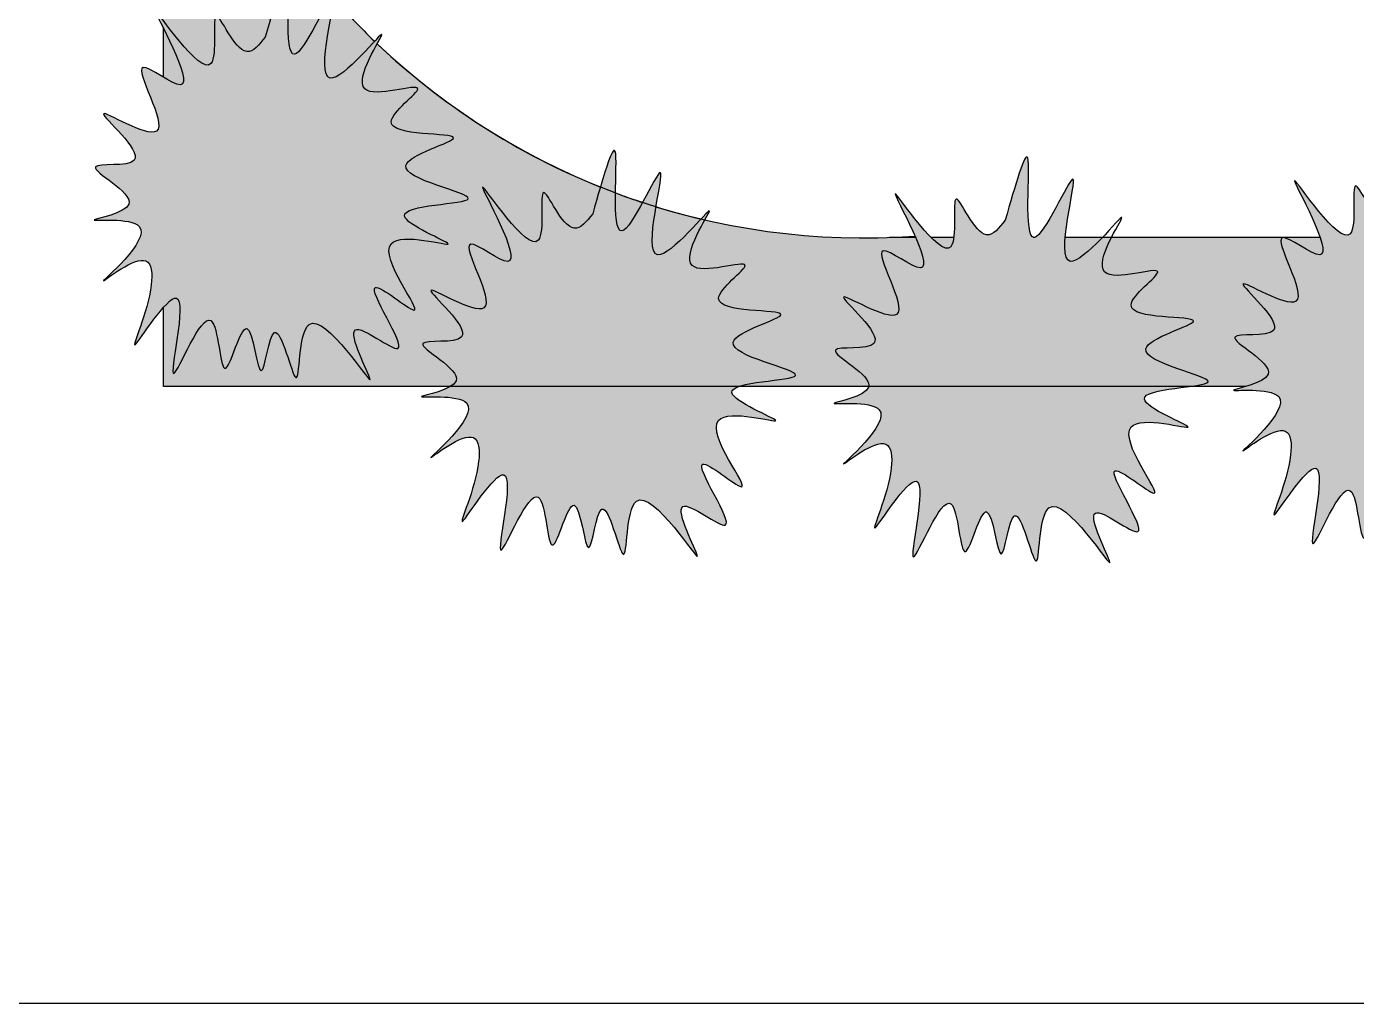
# Model space of a CAD drawing. Header units: metres. Extents: x 1203 to 2640, y 535 to 1122.
# Drawn here: x 1230.33 to 1258.13, y 535.44 to 555.86 of the extents above; entities that cross this region are included whole.
import ezdxf

# ---------------------------------------------------------------- set-up
doc = ezdxf.new("R2010")
doc.units = ezdxf.units.M
doc.layers.add('Layer1', color=105, linetype='Continuous')
doc.layers.add('line work', color=7, linetype='Continuous')
picture_1 = doc.add_image_def('image1.png', size_in_pixel=(941, 730))

msp = doc.modelspace()

# ---------------------------------------------------------------- hatches: boundary and pattern name
at = {"layer": 'line work', "lineweight": -3, "true_color": 0x136734}
h = msp.add_hatch(color=116, dxfattribs=at)
h.dxf.hatch_style = 1
edge = h.paths.add_edge_path()
edge.add_spline(control_points=[(1235.321652485557, 555.6393446272039), (1235.530569786166, 556.3717194592426), (1235.991135876796, 557.9862674755375), (1235.56353302185, 554.0215818541835), (1236.586221167753, 556.3564367066841), (1236.714606379195, 556.4851687725156)], knot_values=[0, 0, 0, 0, 1.384531089470169, 3.052251150930328, 4.422278540688055, 4.422278540688055, 4.422278540688055, 4.422278540688055], degree=3, periodic=0)
edge.add_arc((1247.826940138888, 566.2019385346516), 14.76142188941083, 187.5263970019626, 221.166872993789, ccw=False)
edge.add_line((1233.1926934961, 564.2684439276688), (1233.1926934961, 555.9831676466582))
edge.add_spline(control_points=[(1233.192693496158, 555.983167646581), (1233.4736529175, 555.6101936152783), (1234.470727529507, 554.2847125184724), (1234.090086394508, 556.8554077736244), (1234.812453739327, 554.9981010131182), (1235.194090800858, 555.4787037844663), (1235.321652485557, 555.6393446272039)], knot_values=[50.48478125455625, 50.48478125455625, 50.48478125455625, 50.48478125455625, 51.67796193849407, 52.68127808788633, 53.66404707915862, 54.15745840362375, 54.15745840362375, 54.15745840362375, 54.15745840362375], degree=3, periodic=0)
at = {"layer": 'line work', "lineweight": -3}
h = msp.add_hatch(color=256, dxfattribs=at)
h.dxf.hatch_style = 1
h.set_gradient(color1=(76, 153, 0), color2=(88, 186, 72))
edge = h.paths.add_edge_path()
edge.add_spline(control_points=[(1233.1926934961, 549.9861826163973), (1233.304131062718, 550.1113134851317), (1233.795636476283, 550.5302493821567), (1232.959643423648, 547.2194695319108), (1234.32878737019, 550.7971065040435), (1234.383945466586, 547.8398853746897), (1234.989104668726, 550.3923013852942), (1235.22772234526, 547.8582573049839), (1235.492877473648, 550.3070761155757), (1236.100846421675, 547.5405078033654), (1235.929725160186, 550.9508576020642), (1238.170420052801, 547.3092126478), (1236.660411309974, 550.166484285521), (1238.843670401381, 548.3651770265154), (1236.90299715237, 551.1484060353373), (1239.202597762109, 549.1902184036808), (1236.941033581088, 551.9288516639047), (1240.079585111549, 550.9922441260865), (1237.158287623817, 552.1437041551152), (1240.931524797702, 552.1385618838902), (1237.092012682258, 552.8640601568643), (1240.369395346624, 553.7298799004384), (1237.101431492254, 553.4878886321251), (1239.218746240056, 554.9455642421854), (1236.902716632224, 554.0904215784785), (1237.505163207323, 555.2189061658313), (1237.660562174343, 555.4993998039954)], knot_values=[7.968725630426007, 7.968725630426007, 7.968725630426007, 7.968725630426007, 8.377207902874176, 9.957033683528742, 11.30983136022688, 12.35258307122175, 13.29451979822909, 14.23187844418773, 15.08164192188281, 16.12263176118338, 17.2647512213887, 18.97232100696618, 20.0415921076772, 21.00972500662328, 22.36824339995731, 23.29991231139288, 24.76285298553708, 25.95485978491221, 27.03892884669762, 28.41740289872811, 29.89288626271768, 31.04799532868944, 32.39261736540719, 33.27969741524949, 34.38854011523878, 35.25755363456051, 35.25755363456051, 35.25755363456051, 35.25755363456051], degree=3, periodic=0)
edge.add_spline(control_points=[(1237.660562174343, 555.4993998039954), (1237.718225009128, 555.6034806651858), (1237.812043999306, 555.7673523826575), (1237.700611217469, 555.6520175087367), (1237.606616071957, 555.5509032721014)], knot_values=[7.25879514758743, 7.25879514758743, 7.25879514758743, 7.25879514758743, 7.58125406704495, 7.96872563042601, 7.96872563042601, 7.96872563042601, 7.96872563042601], degree=3, periodic=0)
edge.add_spline(control_points=[(1237.606616071957, 555.5509032721014), (1237.3571696435, 555.2825640397128), (1236.153118320341, 553.943846983145), (1236.744368684138, 556.1605633331538), (1236.750060137442, 556.4447716491903)], knot_values=[4.695970051951034, 4.695970051951034, 4.695970051951034, 4.695970051951034, 5.724250790154451, 7.258795147587431, 7.258795147587431, 7.258795147587431, 7.258795147587431], degree=3, periodic=0)
edge.add_spline(control_points=[(1236.750060137442, 556.4447716491903), (1236.75074145642, 556.4787939821518), (1236.74431946806, 556.5072128726952), (1236.723039575239, 556.4936247522664), (1236.714606379195, 556.4851687725156)], knot_values=[4.422278540688055, 4.422278540688055, 4.422278540688055, 4.422278540688055, 4.605977525295238, 4.695970051951033, 4.695970051951033, 4.695970051951033, 4.695970051951033], degree=3, periodic=0)
edge.add_spline(control_points=[(1236.714606379195, 556.4851687725156), (1236.586221167753, 556.3564367066841), (1235.56353302185, 554.0215818541835), (1235.991135876796, 557.9862674755375), (1235.530569786166, 556.3717194592426), (1235.321652485557, 555.6393446272039)], knot_values=[0, 0, 0, 0, 1.370027389757727, 3.037747451217886, 4.422278540688055, 4.422278540688055, 4.422278540688055, 4.422278540688055], degree=3, periodic=0)
edge.add_spline(control_points=[(1235.321652485557, 555.6393446272039), (1235.194090800858, 555.4787037844663), (1234.812453739327, 554.9981010131182), (1234.090086394508, 556.8554077736244), (1234.470727529507, 554.2847125184724), (1233.4736529175, 555.6101936152783), (1233.192693496158, 555.983167646581)], knot_values=[50.48478125455625, 50.48478125455625, 50.48478125455625, 50.48478125455625, 50.97819257902138, 51.96096157029368, 52.96427771968593, 54.15745840362375, 54.15745840362375, 54.15745840362375, 54.15745840362375], degree=3, periodic=0)
edge.add_spline(control_points=[(1233.192693496158, 555.983167646581), (1233.095199694257, 556.1125908072227), (1232.947021395792, 556.3090245414351), (1233.089332497377, 556.0304945224607), (1233.1926934961, 555.8222840964198)], knot_values=[49.55670655700042, 49.55670655700042, 49.55670655700042, 49.55670655700042, 49.9707440029653, 50.48478125455625, 50.48478125455625, 50.48478125455625, 50.48478125455625], degree=3, periodic=0)
edge.add_spline(control_points=[(1233.1926934961, 555.8222840964198), (1233.418723810787, 555.3669685644479), (1233.879771448786, 554.4092798252099), (1233.334896228668, 554.71667827817), (1233.192693496099, 554.8015020631458)], knot_values=[48.04738971454576, 48.04738971454576, 48.04738971454576, 48.04738971454576, 49.17148877678756, 49.55670655700043, 49.55670655700043, 49.55670655700043, 49.55670655700043], degree=3, periodic=0)
edge.add_spline(control_points=[(1233.192693496099, 554.8015020631458), (1233.019034412027, 554.9050895297171), (1232.325835473758, 555.3446499121599), (1233.886356546509, 552.8728953666763), (1231.077319249824, 554.6640817592237), (1233.341522504028, 552.7825842300884), (1231.032558381768, 553.132656119428), (1233.209128824074, 552.0968777350068), (1231.033807444917, 551.7099281159873), (1233.67005708281, 552.0093086089172), (1231.126966720767, 549.8793642713268), (1232.914824621692, 551.3142272608633), (1233.008647533176, 550.157199237019), (1232.333862353779, 548.7645392523126), (1232.870869155129, 549.5899810482802), (1233.127646863791, 549.9131431391713), (1233.1926934961, 549.9861826163973)], knot_values=[35.2575536345605, 35.2575536345605, 35.2575536345605, 35.2575536345605, 35.72798458670288, 37.08613603993264, 38.25198239101399, 39.41232232003993, 40.22807619998835, 41.26817523428517, 42.0618757944943, 43.01451342813704, 44.37463978981016, 45.3541964445147, 45.86496285508437, 47.15505088869153, 47.80895668888652, 48.04738971454574, 48.04738971454574, 48.04738971454574, 48.04738971454574], degree=3, periodic=0)
at = {"layer": 'line work', "lineweight": -3, "true_color": 0x136734}
h = msp.add_hatch(color=116, dxfattribs=at)
h.dxf.hatch_style = 1
edge = h.paths.add_edge_path()
edge.add_spline(control_points=[(1236.750060137442, 556.4447716491903), (1236.744368684138, 556.1605633331538), (1236.153118320341, 553.943846983145), (1237.3571696435, 555.2825640397128), (1237.606616071957, 555.5509032721014)], knot_values=[4.695970051951033, 4.695970051951033, 4.695970051951033, 4.695970051951033, 6.230514409384013, 7.25879514758743, 7.25879514758743, 7.25879514758743, 7.25879514758743], degree=3, periodic=0)
edge.add_arc((1247.826940138888, 566.201938534652), 14.76142188941122, 221.3754952675403, 226.1822148742733, ccw=False)
h = msp.add_hatch(color=116, dxfattribs=at)
h.dxf.hatch_style = 1
edge = h.paths.add_edge_path()
edge.add_spline(control_points=[(1233.192693496099, 554.8015020631458), (1233.334896228668, 554.71667827817), (1233.879771448786, 554.4092798252099), (1233.418723810787, 555.3669685644479), (1233.1926934961, 555.8222840964198)], knot_values=[48.04738971454575, 48.04738971454575, 48.04738971454575, 48.04738971454575, 48.43260749475863, 49.55670655700042, 49.55670655700042, 49.55670655700042, 49.55670655700042], degree=3, periodic=0)
edge.add_line((1233.1926934961, 555.8222840964204), (1233.1926934961, 554.8015020631449))
h = msp.add_hatch(color=116, dxfattribs=at)
h.dxf.hatch_style = 1
edge = h.paths.add_edge_path()
edge.add_spline(control_points=[(1237.660562174343, 555.4993998039954), (1237.505163207323, 555.2189061658313), (1236.902716632224, 554.0904215784785), (1239.218746240056, 554.9455642421854), (1237.101431492254, 553.4878886321251), (1240.369395346624, 553.7298799004384), (1237.092012682258, 552.8640601568643), (1240.931524797702, 552.1385618838902), (1237.158287623817, 552.1437041551152), (1240.079585111549, 550.9922441260865), (1236.941033581088, 551.9288516639047), (1239.202597762109, 549.1902184036808), (1236.90299715237, 551.1484060353373), (1238.843670401381, 548.3651770265154), (1236.660411309974, 550.166484285521), (1238.170420052801, 547.3092126478), (1235.929725160186, 550.9508576020642), (1236.100846421675, 547.5405078033654), (1235.492877473648, 550.3070761155757), (1235.22772234526, 547.8582573049839), (1234.989104668726, 550.3923013852942), (1234.383945466586, 547.8398853746897), (1234.32878737019, 550.7971065040435), (1232.959643423648, 547.2194695319108), (1233.795636476283, 550.5302493821567), (1233.304131062718, 550.1113134851317), (1233.1926934961, 549.9861826163973)], knot_values=[7.96872563042601, 7.96872563042601, 7.96872563042601, 7.96872563042601, 8.837739149747739, 9.94658184973702, 10.83366189957932, 12.17828393629707, 13.33339300226884, 14.80887636625841, 16.1873504182889, 17.27141948007431, 18.46342627944943, 19.92636695359363, 20.8580358650292, 22.21655425836323, 23.18468715730932, 24.25395825802033, 25.96152804359782, 27.10364750380314, 28.1446373431037, 28.99440082079879, 29.93175946675743, 30.87369619376476, 31.91644790475964, 33.26924558145777, 34.84907136211234, 35.25755363456051, 35.25755363456051, 35.25755363456051, 35.25755363456051], degree=3, periodic=0)
edge.add_line((1233.1926934961, 549.9861826163974), (1233.1926934961, 548.3322052348371))
edge.add_line((1233.1926934961, 548.3322052348371), (1239.186738711373, 548.3322052348371))
edge.add_spline(control_points=[(1239.186738711373, 548.3322052348373), (1239.248552672862, 548.3687749977144), (1239.554189472338, 548.6414332822957), (1237.877191682451, 549.439476859349), (1240.186155804711, 549.0894049700096), (1237.921952550507, 550.9709024991446), (1240.730989847191, 549.1797161065975), (1238.969715805339, 551.9694490969479), (1241.160458802929, 550.1786190913012), (1238.976865602599, 553.9514760217521), (1241.364931923662, 550.2567502749885), (1240.934719695191, 553.1622285135455), (1241.657087040011, 551.3049217530391), (1242.038724101542, 551.7855245243875), (1242.166285786241, 551.9461653671249)], knot_values=[41.85120062084886, 41.85120062084886, 41.85120062084886, 41.85120062084886, 42.03676811482109, 43.0768671491179, 43.89262102906633, 45.05296095809226, 46.21880730917361, 47.57695876240337, 48.43260749475863, 50.07074380859137, 51.67796193849407, 52.68127808788633, 53.66404707915862, 54.15745840362375, 54.15745840362375, 54.15745840362375, 54.15745840362375], degree=3, periodic=0)
edge.add_spline(control_points=[(1242.166285786241, 551.9461653671249), (1242.220780835081, 552.1372017347446), (1242.275275883921, 552.3282381023644), (1242.327011241236, 552.503385387754)], knot_values=[0, 0, 0, 0, 0.3611481151702735, 0.3611481151702735, 0.3611481151702735, 0.3611481151702735], degree=3, periodic=0)
edge.add_arc((1247.826940138888, 566.2019385346514), 14.76142188941057, 226.4717099644335, 248.1246842533829, ccw=False)
at = {"layer": 'line work', "lineweight": -3}
h = msp.add_hatch(color=256, dxfattribs=at)
h.dxf.hatch_style = 1
h.set_gradient(color1=(76, 153, 0), color2=(88, 186, 72))
edge = h.paths.add_edge_path()
edge.add_spline(control_points=[(1255.81408631572, 548.3322052348371), (1255.685388692764, 548.2945257317878), (1255.256147796505, 548.1992992972409), (1257.489379596917, 548.452911863981), (1254.946289234873, 546.3229675263907), (1256.734147135799, 547.757830515927), (1256.827970047283, 546.6008024920828), (1256.153184867886, 545.2081425073766), (1256.790702601633, 546.1880812749739), (1257.674618387335, 547.2101215017299), (1256.778965937754, 543.6630727869746), (1258.148109884297, 547.2407097591074), (1258.203267980693, 544.2834886297535), (1258.808427182832, 546.8359046403582), (1259.047044859366, 544.3018605600478), (1259.312199987755, 546.7506793706395), (1259.920168935782, 543.9841110584292), (1259.749047674292, 547.3944608571279), (1261.989742566908, 543.7528159028636), (1260.479733824081, 546.610087540585), (1262.662992915488, 544.8087802815792), (1260.722319666477, 547.5920092904012), (1263.021920276215, 545.6338216587445), (1260.760356095195, 548.3724549189686), (1263.881105864826, 547.4411597882327), (1262.11308693709, 548.1397314460744), (1262.054270979676, 548.3322052348371)], knot_values=[16.2085579968339, 16.2085579968339, 16.2085579968339, 16.2085579968339, 16.5273564046125, 17.47999403825524, 18.84012039992836, 19.8196770546329, 20.33044346520257, 21.62053149880973, 22.27443729900472, 22.92135259711211, 24.50117837776668, 25.85397605446482, 26.89672776545969, 27.83866449246703, 28.77602313842566, 29.62578661612075, 30.66677645542131, 31.80889591562664, 33.51646570120412, 34.58573680191513, 35.55386970086122, 36.91238809419525, 37.84405700563082, 39.30699767977502, 40.49900447915014, 41.56186596239055, 41.56186596239055, 41.56186596239055, 41.56186596239055], degree=3, periodic=0)
edge.add_spline(control_points=[(1262.054270979676, 548.3322052348371), (1262.05309740809, 548.3360457192816), (1261.995995484456, 548.5859195266662), (1264.750847311809, 548.5821651389541), (1260.911335196364, 549.3076634119279), (1264.188717860731, 550.1734831555025), (1260.920754006361, 549.9314918871887), (1263.038068754163, 551.3891674972493), (1261.057460370687, 550.6578716955555), (1261.168599383378, 551.2646828907751), (1261.240697711184, 551.4535216239524)], knot_values=[8.383642792042103, 8.383642792042103, 8.383642792042103, 8.383642792042103, 8.404850370587106, 9.7833244226176, 11.25880778660717, 12.41391685257893, 13.75853888929668, 14.64561893913899, 15.75446163912827, 16.2085579968339, 16.2085579968339, 16.2085579968339, 16.2085579968339], degree=3, periodic=0)
edge.add_line((1261.240697711184, 551.4535216239524), (1260.895728809205, 551.4535216239524))
edge.add_spline(control_points=[(1260.895728809205, 551.4535216239524), (1260.73652264041, 551.311231109418), (1260.470148462667, 551.1266374385059), (1260.396823858051, 551.3243610719273), (1260.38805910114, 551.4535216239541)], knot_values=[5.859192428846015, 5.859192428846015, 5.859192428846015, 5.859192428846015, 6.328267792654658, 6.699589773192657, 6.699589773192657, 6.699589773192657, 6.699589773192657], degree=3, periodic=0)
edge.add_spline(control_points=[(1260.38805910114, 551.4535216239541), (1260.356266104949, 551.9220344395329), (1260.938039103605, 554.0445234504432), (1259.374153899239, 550.3845045114108), (1259.810458390903, 554.4298707306014), (1259.349892300273, 552.8153227143065), (1259.140974999664, 552.0829478822677)], knot_values=[0, 0, 0, 0, 1.346921361502164, 2.806941277915686, 4.474661339375845, 5.859192428846014, 5.859192428846014, 5.859192428846014, 5.859192428846014], degree=3, periodic=0)
edge.add_spline(control_points=[(1259.140974999664, 552.0829478822677), (1259.013413314965, 551.9223070395303), (1258.631776253434, 551.441704268182), (1257.909408908615, 553.2990110286885), (1258.339621137086, 550.3935327901313), (1256.242094016891, 553.6387472915726), (1257.21921133262, 551.9063358254343), (1257.374575540498, 551.4535216240076)], knot_values=[48.94951330595559, 48.94951330595559, 48.94951330595559, 48.94951330595559, 49.44292463042072, 50.42569362169301, 51.42900977108527, 53.03622790098797, 54.15745840362374, 54.15745840362374, 54.15745840362374, 54.15745840362374], degree=3, periodic=0)
edge.add_spline(control_points=[(1257.374575540498, 551.4535216240076), (1257.446201010654, 551.2447667858545), (1257.497461524713, 550.8366805080225), (1255.944405018763, 552.1062316120906), (1257.705679060615, 549.3164986217403), (1254.896641763931, 551.1076850142874), (1257.160845018134, 549.2261874851522), (1254.851880895875, 549.5762593744921), (1256.766562986761, 548.6651074612661), (1256.005802386639, 548.3883349916493), (1255.81408631572, 548.3322052348371)], knot_values=[41.56186596239055, 41.56186596239055, 41.56186596239055, 41.56186596239055, 42.07877177358752, 42.93442050594278, 44.29257195917253, 45.45841831025388, 46.61875823927982, 47.43451211922824, 48.47461115352506, 48.9495133059556, 48.9495133059556, 48.9495133059556, 48.9495133059556], degree=3, periodic=0)
h = msp.add_hatch(color=256, dxfattribs=at)
h.dxf.hatch_style = 1
h.set_gradient(color1=(76, 153, 0), color2=(88, 186, 72))
edge = h.paths.add_edge_path()
edge.add_spline(control_points=[(1239.186738711373, 548.3322052348373), (1238.984164903149, 548.2123605273727), (1238.035919522533, 548.0346326227514), (1240.514690383493, 548.3161293488382), (1237.97160002145, 546.1861850112477), (1239.759457922375, 547.6210480007843), (1239.85328083386, 546.46401997694), (1239.178495654462, 545.0713599922336), (1239.81601338821, 546.0512987598311), (1240.699929173911, 547.073338986587), (1239.804276724331, 543.5262902718318), (1241.173420670873, 547.1039272439643), (1241.228578767269, 544.1467061146109), (1241.833737969409, 546.6991221252152), (1242.072355645943, 544.165078044905), (1242.337510774331, 546.6138968554966), (1242.945479722359, 543.8473285432864), (1242.774358460869, 547.2576783419852), (1245.015053353484, 543.6160333877209), (1243.505044610657, 546.4733050254422), (1245.688303702065, 544.6719977664363), (1243.747630453053, 547.4552267752583), (1246.047231062792, 545.4970391436018), (1243.785666881771, 548.2356724038258), (1246.924218412233, 547.2990648660074), (1244.0029209245, 548.4505248950361), (1247.776158098385, 548.4453826238114), (1243.93664598294, 549.1708808967851), (1247.214028647307, 550.0367006403595), (1243.946064792937, 549.794709372046), (1246.063379540739, 551.2523849821064), (1243.486672439724, 550.300992924551), (1245.29287954246, 552.9477391831907), (1242.802600895652, 549.7810368982343), (1244.093126181028, 554.2114612345973), (1242.399464685816, 550.2477219962681), (1242.800848725571, 553.9693097093738), (1242.473613373772, 552.9996990671928), (1242.327011241236, 552.503385387754)], knot_values=[0.3611481151702733, 0.3611481151702733, 0.3611481151702733, 0.3611481151702733, 0.9692811814071831, 1.921918815049928, 3.282045176723045, 4.261601831427583, 4.772368241997256, 6.062456275604411, 6.716362075799402, 7.363277373906797, 8.943103154561364, 10.2959008312595, 11.33865254225438, 12.28058926926171, 13.21794791522035, 14.06771139291543, 15.108701232216, 16.25082069242132, 17.9583904779988, 19.02766157870982, 19.99579447765591, 21.35431287098994, 22.28598178242551, 23.74892245656971, 24.94092925594483, 26.02499831773024, 27.40347236976073, 28.8789557337503, 30.03406479972206, 31.37868683643981, 32.26576688628212, 33.3746095862714, 34.56608202505065, 35.98183432663512, 37.70007766867529, 39.16009758508881, 40.82781764654897, 41.85120062084886, 41.85120062084886, 41.85120062084886, 41.85120062084886], degree=3, periodic=0)
edge.add_spline(control_points=[(1242.327011241236, 552.503385387754), (1242.275275883921, 552.3282381023644), (1242.220780835081, 552.1372017347446), (1242.166285786241, 551.9461653671249)], knot_values=[0, 0, 0, 0, 0.3611481151702735, 0.3611481151702735, 0.3611481151702735, 0.3611481151702735], degree=3, periodic=0)
edge.add_spline(control_points=[(1242.166285786241, 551.9461653671249), (1242.038724101542, 551.7855245243875), (1241.657087040011, 551.3049217530391), (1240.934719695191, 553.1622285135455), (1241.364931923662, 550.2567502749885), (1238.976865602599, 553.9514760217521), (1241.160458802929, 550.1786190913012), (1238.969715805339, 551.9694490969479), (1240.730989847191, 549.1797161065975), (1237.921952550507, 550.9709024991446), (1240.186155804711, 549.0894049700096), (1237.877191682451, 549.439476859349), (1239.554189472338, 548.6414332822957), (1239.248552672862, 548.3687749977144), (1239.186738711373, 548.3322052348373)], knot_values=[41.85120062084887, 41.85120062084887, 41.85120062084887, 41.85120062084887, 42.344611945314, 43.32738093658629, 44.33069708597855, 45.93791521588125, 47.57605152971399, 48.43170026206925, 49.78985171529901, 50.95569806638036, 52.11603799540629, 52.93179187535472, 53.97189090965153, 54.15745840362376, 54.15745840362376, 54.15745840362376, 54.15745840362376], degree=3, periodic=0)
h = msp.add_hatch(color=256, dxfattribs=at)
h.dxf.hatch_style = 1
h.set_gradient(color1=(76, 153, 0), color2=(88, 186, 72))
edge = h.paths.add_edge_path()
edge.add_spline(control_points=[(1247.938986460515, 548.3322052348371), (1247.937994282895, 548.327859072512), (1247.879445144778, 548.1248656085575), (1246.502676940112, 547.8799638954688), (1249.138926578005, 548.1793443883988), (1246.595836215961, 546.0494000508085), (1248.383694116887, 547.4842630403448), (1248.477517028371, 546.3272350165005), (1247.802731848974, 544.9345750317943), (1248.440249582721, 545.9145137993916), (1249.324165368423, 546.9365540261477), (1248.428512918843, 543.3895053113924), (1249.797656865385, 546.967142283525), (1249.852814961781, 544.0099211541714), (1250.45797416392, 546.562337164776), (1250.696591840454, 544.0282930844655), (1250.961746968843, 546.4771118950573), (1251.56971591687, 543.710543582847), (1251.39859465538, 547.1208933815458), (1253.639289547996, 543.4792484272814), (1252.129280805169, 546.3365200650028), (1254.312539896576, 544.5352128059969), (1252.371866647565, 547.318441814819), (1254.671467257303, 545.3602541831623), (1252.409903076283, 548.0988874433864), (1255.548454606744, 547.162279905568), (1253.018692658434, 548.1594120972292), (1254.219250220862, 548.280979759734), (1254.618574939668, 548.332205234837)], knot_values=[15.29868823157382, 15.29868823157382, 15.29868823157382, 15.29868823157382, 15.31589551508031, 16.10959607528945, 17.06223370893219, 18.42236007060531, 19.40191672530985, 19.91268313587952, 21.20277116948667, 21.85667696968166, 22.50359226778906, 24.08341804844363, 25.43621572514176, 26.47896743613664, 27.42090416314397, 28.35826280910261, 29.2080262867977, 30.24901612609826, 31.39113558630358, 33.09870537188107, 34.16797647259208, 35.13610937153817, 36.4946277648722, 37.42629667630777, 38.88923735045196, 40.08124414982709, 41.1653132116125, 42.05397539832758, 42.05397539832758, 42.05397539832758, 42.05397539832758], degree=3, periodic=0)
edge.add_spline(control_points=[(1254.618574939668, 548.332205234837), (1254.838674307356, 548.3604396369383), (1255.549316056166, 548.4694138744812), (1252.560882177452, 549.0340959363457), (1255.838264841818, 549.8999156799201), (1252.570300987449, 549.6579244116066), (1254.687615735251, 551.115600021667), (1252.529725580698, 550.318846850416), (1252.876397176111, 551.1825313253144), (1253.01396744919, 551.4535216239522)], knot_values=[8.164344656085559, 8.164344656085559, 8.164344656085559, 8.164344656085559, 8.654156521400974, 10.12963988539054, 11.28474895136231, 12.62937098808006, 13.51645103792236, 14.62529373791164, 15.29868823157382, 15.29868823157382, 15.29868823157382, 15.29868823157382], degree=3, periodic=0)
edge.add_line((1253.013967449191, 551.4535216239524), (1252.825104421197, 551.4535216239524))
edge.add_spline(control_points=[(1252.825104421193, 551.4535216239481), (1252.580247590656, 551.1986362160621), (1252.055421033541, 550.7058174704581), (1252.020944533729, 551.1840928798467), (1252.044581759608, 551.4535216239639)], knot_values=[5.634162140690941, 5.634162140690941, 5.634162140690941, 5.634162140690941, 6.377188496817252, 6.973540765510323, 6.973540765510323, 6.973540765510323, 6.973540765510323], degree=3, periodic=0)
edge.add_spline(control_points=[(1252.044581759608, 551.4535216239639), (1252.089049424283, 551.960385970419), (1252.502864166544, 553.5633642625685), (1251.632397159833, 551.5353569296198), (1251.416794197103, 551.4535216239528)], knot_values=[3.089602102777757, 3.089602102777757, 3.089602102777757, 3.089602102777757, 4.211493176124849, 5.634162140690941, 5.634162140690941, 5.634162140690941, 5.634162140690941], degree=3, periodic=0)
edge.add_spline(control_points=[(1251.416794197103, 551.4535216239528), (1251.411133726481, 551.4513731082844), (1251.395328493865, 551.4472630778123), (1251.381182639797, 551.4495291360859), (1251.372597773485, 551.4535216239561)], knot_values=[2.981750225426913, 2.981750225426913, 2.981750225426913, 2.981750225426913, 3.019101177274342, 3.089602102777758, 3.089602102777758, 3.089602102777758, 3.089602102777758], degree=3, periodic=0)
edge.add_spline(control_points=[(1251.372597773485, 551.4535216239561), (1251.178105110378, 551.5439726071305), (1251.449367212141, 554.119010409906), (1250.999439281361, 552.5417552387242), (1250.790521980752, 551.8093804066855)], knot_values=[0, 0, 0, 0, 1.597219135956743, 2.981750225426912, 2.981750225426912, 2.981750225426912, 2.981750225426912], degree=3, periodic=0)
edge.add_spline(control_points=[(1250.790521980752, 551.8093804066855), (1250.662960296053, 551.648739563948), (1250.281323234522, 551.1681367925999), (1249.626097434306, 552.852813317814), (1249.752550508222, 551.7505695902535), (1249.716446974974, 551.4535216239523)], knot_values=[51.90842255344631, 51.90842255344631, 51.90842255344631, 51.90842255344631, 52.40183387791144, 53.38460286918374, 54.15745840362375, 54.15745840362375, 54.15745840362375, 54.15745840362375], degree=3, periodic=0)
edge.add_spline(control_points=[(1249.716446974974, 551.4535216239523), (1249.705681130513, 551.3649438058046), (1249.640880326541, 551.1189532106835), (1249.413463400863, 551.2732303319478), (1249.235872696967, 551.4535216239524)], knot_values=[51.11934800168459, 51.11934800168459, 51.11934800168459, 51.11934800168459, 51.34980861663683, 51.90842255344632, 51.90842255344632, 51.90842255344632, 51.90842255344632], degree=3, periodic=0)
edge.add_spline(control_points=[(1249.235872696967, 551.4535216239524), (1248.902507658092, 551.7919560816636), (1248.169658678215, 552.8933202875542), (1248.733999164605, 551.8737190558463), (1248.916134035163, 551.4535216239525)], knot_values=[49.15815879540595, 49.15815879540595, 49.15815879540595, 49.15815879540595, 50.20676298849915, 51.11934800168459, 51.11934800168459, 51.11934800168459, 51.11934800168459], degree=3, periodic=0)
edge.add_spline(control_points=[(1248.916134035163, 551.4535216239525), (1249.060940480938, 551.1194433859425), (1249.265673142422, 550.4661102383634), (1247.593951999851, 551.8326641365085), (1249.355226041703, 549.042931146158), (1246.546188745019, 550.8341175387052), (1248.810391999222, 548.9526200095701), (1246.514600443282, 549.3006947500002), (1247.997966734931, 548.5905640622698), (1247.938986460515, 548.3322052348371)], knot_values=[42.05397539832758, 42.05397539832758, 42.05397539832758, 42.05397539832758, 42.77952669897489, 43.63517543133015, 44.99332688455991, 46.15917323564125, 47.31951316466719, 48.13526704461562, 49.15815879540594, 49.15815879540594, 49.15815879540594, 49.15815879540594], degree=3, periodic=0)
at = {"layer": 'line work', "lineweight": -3, "true_color": 0x136734}
h = msp.add_hatch(color=116, dxfattribs=at)
h.dxf.hatch_style = 1
edge = h.paths.add_edge_path()
edge.add_spline(control_points=[(1242.643107510296, 552.380670305002), (1242.638485271804, 551.9682174922925), (1242.665990854551, 551.2453734788107), (1243.048810095217, 551.8878064956465), (1243.209392548867, 552.1813169203626)], knot_values=[2.184507083313929, 2.184507083313929, 2.184507083313929, 2.184507083313929, 3.052251150930328, 3.762703032743815, 3.762703032743815, 3.762703032743815, 3.762703032743815], degree=3, periodic=0)
edge.add_arc((1247.826940138889, 566.2019385346532), 14.7614218894125, 249.440840015015, 251.7712328056732, ccw=False)
h = msp.add_hatch(color=116, dxfattribs=at)
h.dxf.hatch_style = 1
edge = h.paths.add_edge_path()
edge.add_spline(control_points=[(1243.489880867328, 552.0920309136873), (1243.411836470299, 551.6345054672578), (1243.277074965949, 550.573697240953), (1244.176980973637, 551.5619548979631), (1244.431413480872, 551.8363555352776)], knot_values=[5.286585165120301, 5.286585165120301, 5.286585165120301, 5.286585165120301, 6.230514409384013, 7.232172161346746, 7.232172161346746, 7.232172161346746, 7.232172161346746], degree=3, periodic=0)
edge.add_arc((1247.826940138888, 566.2019385346517), 14.76142188941075, 252.9137825360202, 256.7013343974035, ccw=False)
h = msp.add_hatch(color=116, dxfattribs=at)
h.dxf.hatch_style = 1
edge = h.paths.add_edge_path()
edge.add_spline(control_points=[(1255.81408631572, 548.3322052348371), (1256.005802386639, 548.3883349916493), (1256.766562986761, 548.6651074612661), (1254.851880895875, 549.5762593744921), (1257.160845018134, 549.2261874851522), (1254.896641763931, 551.1076850142874), (1257.705679060615, 549.3164986217403), (1255.944405018763, 552.1062316120906), (1257.497461524713, 550.8366805080225), (1257.446201010654, 551.2447667858545), (1257.374575540498, 551.4535216240076)], knot_values=[41.56186596239055, 41.56186596239055, 41.56186596239055, 41.56186596239055, 42.03676811482109, 43.0768671491179, 43.89262102906633, 45.05296095809226, 46.21880730917361, 47.57695876240337, 48.43260749475863, 48.9495133059556, 48.9495133059556, 48.9495133059556, 48.9495133059556], degree=3, periodic=0)
edge.add_line((1257.374575540516, 551.4535216239524), (1253.013967449191, 551.4535216239524))
edge.add_spline(control_points=[(1253.01396744919, 551.4535216239522), (1252.876397176111, 551.1825313253144), (1252.529725580698, 550.318846850416), (1254.687615735251, 551.115600021667), (1252.570300987449, 549.6579244116066), (1255.838264841818, 549.8999156799201), (1252.560882177452, 549.0340959363457), (1255.549316056166, 548.4694138744812), (1254.838674307356, 548.3604396369383), (1254.618574939668, 548.332205234837)], knot_values=[8.164344656085559, 8.164344656085559, 8.164344656085559, 8.164344656085559, 8.837739149747739, 9.94658184973702, 10.83366189957932, 12.17828393629707, 13.33339300226884, 14.80887636625841, 15.29868823157382, 15.29868823157382, 15.29868823157382, 15.29868823157382], degree=3, periodic=0)
edge.add_line((1254.618574939669, 548.3322052348371), (1255.81408631572, 548.3322052348371))
h = msp.add_hatch(color=116, dxfattribs=at)
h.dxf.hatch_style = 1
edge = h.paths.add_edge_path()
edge.add_spline(control_points=[(1247.938986460515, 548.3322052348371), (1247.997966734931, 548.5905640622698), (1246.514600443282, 549.3006947500002), (1248.810391999222, 548.9526200095701), (1246.546188745019, 550.8341175387052), (1249.355226041703, 549.042931146158), (1247.593951999851, 551.8326641365085), (1249.265673142422, 550.4661102383634), (1249.060940480938, 551.1194433859425), (1248.916134035163, 551.4535216239525)], knot_values=[42.05397539832758, 42.05397539832758, 42.05397539832758, 42.05397539832758, 43.0768671491179, 43.89262102906633, 45.05296095809226, 46.21880730917361, 47.57695876240337, 48.43260749475863, 49.15815879540594, 49.15815879540594, 49.15815879540594, 49.15815879540594], degree=3, periodic=0)
edge.add_line((1248.916134035163, 551.4535216239524), (1248.446435760642, 551.4535216239524))
edge.add_arc((1247.826940138888, 566.2019385346517), 14.76142188941075, 257.0206808785771, 272.4052501292967, ccw=False)
edge.add_spline(control_points=[(1244.511534504625, 551.8176533011936), (1244.357146810408, 551.5394077206674), (1243.737702337335, 550.3936801572992), (1246.063379540739, 551.2523849821064), (1243.946064792937, 549.794709372046), (1247.214028647307, 550.0367006403595), (1243.93664598294, 549.1708808967851), (1247.494182528793, 548.4986635570677), (1245.547647363499, 548.4538767675099), (1245.214295826738, 548.3322052348371)], knot_values=[7.956791522859797, 7.956791522859797, 7.956791522859797, 7.956791522859797, 8.837739149747739, 9.94658184973702, 10.83366189957932, 12.17828393629707, 13.33339300226884, 14.80887636625841, 15.89292269653601, 15.89292269653601, 15.89292269653601, 15.89292269653601], degree=3, periodic=0)
edge.add_line((1245.214295826739, 548.3322052348371), (1247.938986460515, 548.3322052348371))
h = msp.add_hatch(color=116, dxfattribs=at)
h.dxf.hatch_style = 1
edge = h.paths.add_edge_path()
edge.add_spline(control_points=[(1249.235872696967, 551.4535216239524), (1249.413463400863, 551.2732303319478), (1249.640880326541, 551.1189532106835), (1249.705681130513, 551.3649438058046), (1249.716446974974, 551.4535216239523)], knot_values=[51.11934800168458, 51.11934800168458, 51.11934800168458, 51.11934800168458, 51.67796193849407, 51.90842255344631, 51.90842255344631, 51.90842255344631, 51.90842255344631], degree=3, periodic=0)
edge.add_line((1249.716446974974, 551.4535216239524), (1249.235872696967, 551.4535216239524))
h = msp.add_hatch(color=116, dxfattribs=at)
h.dxf.hatch_style = 1
edge = h.paths.add_edge_path()
edge.add_spline(control_points=[(1252.044581759608, 551.4535216239639), (1252.020944533729, 551.1840928798467), (1252.055421033541, 550.7058174704581), (1252.580247590656, 551.1986362160621), (1252.825104421193, 551.4535216239481)], knot_values=[5.634162140690941, 5.634162140690941, 5.634162140690941, 5.634162140690941, 6.230514409384013, 6.973540765510324, 6.973540765510324, 6.973540765510324, 6.973540765510324], degree=3, periodic=0)
edge.add_line((1252.825104421197, 551.4535216239524), (1252.044581759607, 551.4535216239524))

# ---------------------------------------------------------------- linework, layer by layer
at = {"layer": 'Layer1'}
for points in [[(1235.321652485557, 555.6393446272039), (1235.79291075151, 556.9412055969242), (1235.931516004396, 555.2792553006551), (1236.735427283414, 556.4980189413141), (1236.679984776122, 554.7806703130937), (1237.761107237809, 555.6947429591552), (1237.400733309545, 554.5590769852886), (1238.509576009534, 554.5590769852886), (1237.955154321092, 553.8665976670322), (1239.258045458156, 553.5342076753245), (1238.260086418959, 552.9525250209707), (1239.562976879127, 552.2600457027143), (1238.232365503761, 551.8999567138965), (1239.147161120467, 551.3182740595425), (1237.955154321092, 551.3182740595425), (1238.42641326394, 549.9333154230299), (1237.622501984922, 550.4042014134811), (1238.093760250874, 549.1300397786017), (1237.206685549366, 549.5178281022606), (1237.511617647234, 548.4929587922967), (1236.236448102264, 549.6286247661633), (1235.959236919594, 548.5206577894069), (1235.51569956884, 549.4624297703094), (1235.238489063067, 548.6591537881505), (1234.9335569652, 549.5455270993709), (1234.490019614446, 548.7145521201018), (1234.185088193474, 549.7117220952248), (1233.408897829655, 548.6037554561992), (1233.464340336947, 550.1826080856761), (1232.993081394099, 549.7394214300658), (1232.604986550637, 549.2131371076632), (1232.937639563702, 550.4595997454325), (1232.826755226014, 550.9581847329939), (1231.939680524506, 550.5426974122247), (1232.688149973127, 551.6783633860914), (1231.745633441223, 551.8168590471041), (1232.46638129775, 552.1492490388118), (1231.773354356421, 552.9248260238604), (1232.577265635438, 553.0633216848732), (1231.939680524506, 554.032792662886), (1233.048523901391, 553.6727036740681), (1232.771313395617, 555.0022636408988), (1233.547503082541, 554.6421743143501), (1233.020802986193, 556.1933279467166), (1234.185088193474, 555.0853613076911), (1234.295972531163, 556.082531282814), (1234.9335569652, 555.3346536326064), (1235.321652485557, 555.6393446272039)], [(1259.140974999664, 552.0829478822677), (1259.612233265616, 553.384808851988), (1259.750838518503, 551.722858555719), (1260.554749797521, 552.9416221963779), (1260.499307290229, 551.2242735681575), (1261.580429751916, 552.138346214219), (1261.220055823652, 551.0026802403524), (1262.328898523641, 551.0026802403524), (1261.774476835199, 550.3102009220961), (1263.077367972262, 549.9778109303884), (1262.079408933066, 549.3961282760346), (1263.382299393234, 548.7036489577781), (1262.051688017868, 548.3435599689603), (1262.966483634574, 547.7618773146064), (1261.774476835199, 547.7618773146064), (1262.245735778047, 546.3769186780937), (1261.441824499029, 546.847804668545), (1261.913082764981, 545.5736430336656), (1261.026008063473, 545.9614313573245), (1261.33094016134, 544.9365620473606), (1260.05577061637, 546.0722280212271), (1259.778559433701, 544.9642610444707), (1259.335022082947, 545.9060330253733), (1259.057811577174, 545.1027570432144), (1258.752879479307, 545.9891303544348), (1258.309342128553, 545.1581553751656), (1258.004410707581, 546.1553253502886), (1257.228220343761, 545.0473587112631), (1257.283662851054, 546.6262113407399), (1256.812403908205, 546.1830246851297), (1256.424309064743, 545.6567403627271), (1256.756962077809, 546.9032030004963), (1256.646077740121, 547.4017879880578), (1255.759003038612, 546.9863006672886), (1256.507472487234, 548.1219666411553), (1255.564955955329, 548.260462302168), (1256.285703811857, 548.5928522938757), (1255.592676870528, 549.3684292789243), (1256.396588149545, 549.5069249399371), (1255.759003038612, 550.4763959179498), (1256.867846415498, 550.116306929132), (1256.590635909724, 551.4458668959627), (1257.366825596648, 551.085777569414), (1256.840125500299, 552.6369312017805), (1258.004410707581, 551.5289645627549), (1258.115295045269, 552.5261345378779), (1258.752879479307, 551.7782568876703), (1259.140974999664, 552.0829478822677)], [(1242.166285786241, 551.9461653671249), (1242.637544052193, 553.2480263368452), (1242.77614930508, 551.5860760405761), (1243.580060584097, 552.8048396812351), (1243.524618076805, 551.0874910530147), (1244.605740538492, 552.0015636990762), (1244.245366610228, 550.8658977252096), (1245.354209310218, 550.8658977252096), (1244.799787621775, 550.1734184069533), (1246.102678758839, 549.8410284152455), (1245.104719719642, 549.2593457608917), (1246.40761017981, 548.5668664426353), (1245.076998804444, 548.2067774538175), (1245.99179442115, 547.6250947994636), (1244.799787621775, 547.6250947994636), (1245.271046564623, 546.2401361629509), (1244.467135285605, 546.7110221534022), (1244.938393551558, 545.4368605185227), (1244.051318850049, 545.8246488421817), (1244.356250947917, 544.7997795322177), (1243.081081402947, 545.9354455060843), (1242.803870220278, 544.8274785293279), (1242.360332869524, 545.7692505102304), (1242.08312236375, 544.9659745280716), (1241.778190265883, 545.852347839292), (1241.334652915129, 545.0213728600228), (1241.029721494157, 546.0185428351458), (1240.253531130338, 544.9105761961202), (1240.30897363763, 546.4894288255971), (1239.837714694782, 546.0462421699868), (1239.44961985132, 545.5199578475842), (1239.782272864386, 546.7664204853535), (1239.671388526697, 547.2650054729149), (1238.784313825189, 546.8495181521457), (1239.53278327381, 547.9851841260124), (1238.590266741906, 548.1236797870251), (1239.311014598433, 548.4560697787329), (1238.617987657104, 549.2316467637814), (1239.421898936122, 549.3701424247943), (1238.784313825189, 550.339613402807), (1239.893157202074, 549.9795244139891), (1239.615946696301, 551.3090843808199), (1240.392136383224, 550.9489950542711), (1239.865436286876, 552.5001486866377), (1241.029721494157, 551.3921820476121), (1241.140605831846, 552.389352022735), (1241.778190265883, 551.6414743725275), (1242.166285786241, 551.9461653671249)], [(1250.790521980752, 551.8093804066855), (1251.261780246704, 553.1112413764058), (1251.400385499591, 551.4492910801367), (1252.204296778609, 552.6680547207957), (1252.148854271317, 550.9507060925753), (1253.229976733003, 551.8647787386368), (1252.86960280474, 550.7291127647702), (1253.978445504729, 550.7291127647702), (1253.424023816287, 550.0366334465139), (1254.72691495335, 549.7042434548061), (1253.728955914154, 549.1225608004523), (1255.031846374322, 548.4300814821959), (1253.701234998956, 548.0699924933781), (1254.616030615662, 547.4883098390242), (1253.424023816287, 547.4883098390242), (1253.895282759135, 546.1033512025115), (1253.091371480117, 546.5742371929628), (1253.562629746069, 545.3000755580833), (1252.675555044561, 545.6878638817423), (1252.980487142428, 544.6629945717783), (1251.705317597458, 545.7986605456449), (1251.428106414789, 544.6906935688885), (1250.984569064035, 545.632465549791), (1250.707358558262, 544.8291895676322), (1250.402426460395, 545.7155628788526), (1249.95888910964, 544.8845878995834), (1249.653957688669, 545.8817578747064), (1248.877767324849, 544.7737912356808), (1248.933209832142, 546.3526438651577), (1248.461950889293, 545.9094572095474), (1248.073856045831, 545.3831728871448), (1248.406509058897, 546.6296355249141), (1248.295624721209, 547.1282205124755), (1247.4085500197, 546.7127331917063), (1248.157019468322, 547.848399165573), (1247.214502936417, 547.9868948265857), (1247.935250792945, 548.3192848182935), (1247.242223851616, 549.094861803342), (1248.046135130633, 549.2333574643549), (1247.4085500197, 550.2028284423676), (1248.517393396585, 549.8427394535497), (1248.240182890812, 551.1722994203805), (1249.016372577736, 550.8122100938317), (1248.489672481387, 552.3633637261983), (1249.653957688669, 551.2553970871727), (1249.764842026357, 552.2525670622956), (1250.402426460395, 551.504689412088), (1250.790521980752, 551.8093804066855)]]:
    msp.add_spline(points, degree=3, dxfattribs=at)
at = {"layer": 'line work', "lineweight": -3}
for p, q in [((1248.373466148896, 551.4535216239524), (1248.916134035163, 551.4535216239524)), ((1249.235872696967, 551.4535216239524), (1249.716446974974, 551.4535216239524)), ((1251.372597773484, 551.4535216239524), (1251.416794197103, 551.4535216239524)), ((1252.0445817596, 551.4535216239524), (1257.37457554055, 551.4535216239524))]:
    msp.add_line(p, q, dxfattribs=at)
for points in [[(1233.1926934961, 554.8015020631424), (1233.1926934961, 555.8222840964202)], [(1233.1926934961, 548.3322052348371), (1233.1926934961, 549.9861826163973)], [(1239.186738711373, 548.3322052348371), (1233.1926934961, 548.3322052348371)], [(1254.618574939673, 548.3322052348371), (1239.186738711373, 548.3322052348371)], [(1255.81408631572, 548.3322052348371), (1254.618574939674, 548.3322052348371)]]:
    msp.add_lwpolyline(points, dxfattribs=at)
for start, end in [(221.375495267758, 226.1822148742806), (226.4717099644357, 274.1867031562089), (226.4717099645112, 248.1246842533817), (249.4408400150164, 251.7712328056756), (252.9137825360203, 256.7013343974002)]:
    msp.add_arc((1247.826940138888, 566.2019385346517), 14.76142188941079, start, end, dxfattribs=at)

# ---------------------------------------------------------------- pictures from other files: only their frames are drawn
image = msp.add_image(picture_1, insert=(1202.937472373582, 535.4393026118123), size_in_units=(167.27261906233838, 129.765156127))
image.dxf.flags = 6

doc.saveas('drawing.dxf')
